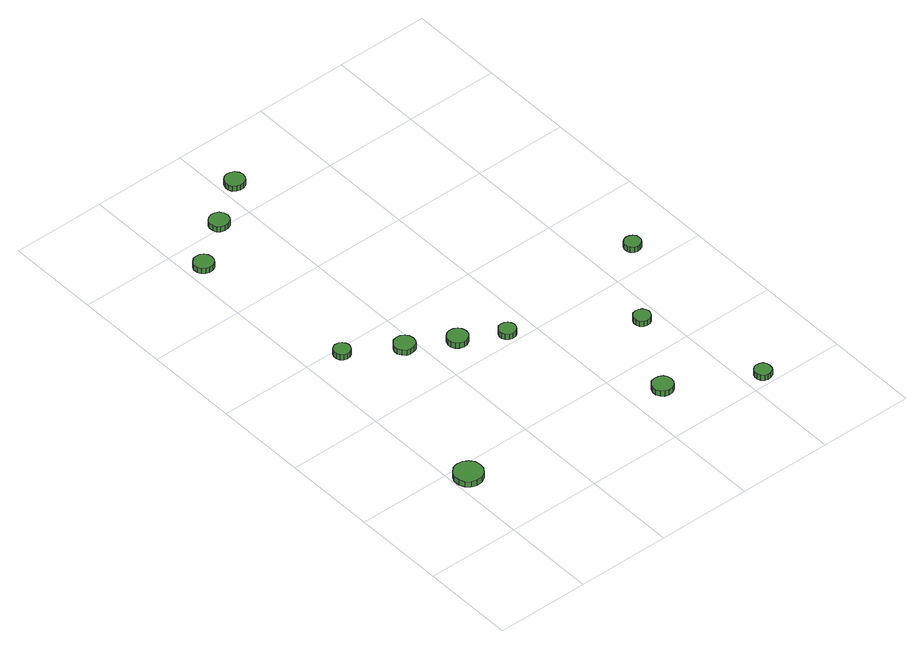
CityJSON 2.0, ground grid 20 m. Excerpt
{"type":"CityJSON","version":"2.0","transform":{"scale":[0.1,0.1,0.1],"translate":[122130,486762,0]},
"CityObjects":{
"tree1":{"type":"SolitaryVegetationObject","attributes":{"function":"something"},"geometry":[{"type":"MultiSurface","lod":"1","boundaries":[[[0,1,2,3,4,5,6,7,8,9,10,11,12,13,14]],[[15,16,17,18,19,20,21,22,23,24,25,26,27,28,29]],[[0,29,28,1]],[[1,28,27,2]],[[2,27,26,3]],[[3,26,25,4]],[[4,25,24,5]],[[5,24,23,6]],[[6,23,22,7]],[[7,22,21,8]],[[8,21,20,9]],[[9,20,19,10]],[[10,19,18,11]],[[11,18,17,12]],[[12,17,16,13]],[[13,16,15,14]],[[14,15,29,0]]]}]},
"tree2":{"type":"SolitaryVegetationObject","attributes":{"function":"something"},"geometry":[{"type":"MultiSurface","lod":"1","boundaries":[[[30,31,32,33,34,35,36,37,38,39,40,41,42,43,44]],[[45,46,47,48,49,50,51,52,53,54,55,56,57,58,59]],[[30,59,58,31]],[[31,58,57,32]],[[32,57,56,33]],[[33,56,55,34]],[[34,55,54,35]],[[35,54,53,36]],[[36,53,52,37]],[[37,52,51,38]],[[38,51,50,39]],[[39,50,49,40]],[[40,49,48,41]],[[41,48,47,42]],[[42,47,46,43]],[[43,46,45,44]],[[44,45,59,30]]]}]},
"tree3":{"type":"SolitaryVegetationObject","attributes":{"function":"something"},"geometry":[{"type":"MultiSurface","lod":"1","boundaries":[[[60,61,62,63,64,65,66,67,68,69,70,71,72,73,74]],[[75,76,77,78,79,80,81,82,83,84,85,86,87,88,89]],[[60,89,88,61]],[[61,88,87,62]],[[62,87,86,63]],[[63,86,85,64]],[[64,85,84,65]],[[65,84,83,66]],[[66,83,82,67]],[[67,82,81,68]],[[68,81,80,69]],[[69,80,79,70]],[[70,79,78,71]],[[71,78,77,72]],[[72,77,76,73]],[[73,76,75,74]],[[74,75,89,60]]]}]},
"tree4":{"type":"SolitaryVegetationObject","attributes":{"function":"something"},"geometry":[{"type":"MultiSurface","lod":"1","boundaries":[[[90,91,92,93,94,95,96,97,98,99,100,101,102,103,104]],[[105,106,107,108,109,110,111,112,113,114,115,116,117,118,119]],[[90,119,118,91]],[[91,118,117,92]],[[92,117,116,93]],[[93,116,115,94]],[[94,115,114,95]],[[95,114,113,96]],[[96,113,112,97]],[[97,112,111,98]],[[98,111,110,99]],[[99,110,109,100]],[[100,109,108,101]],[[101,108,107,102]],[[102,107,106,103]],[[103,106,105,104]],[[104,105,119,90]]]}]},
"tree5":{"type":"SolitaryVegetationObject","attributes":{"function":"something"},"geometry":[{"type":"MultiSurface","lod":"1","boundaries":[[[120,121,122,123,124,125,126,127,128,129,130,131,132,133,134]],[[135,136,137,138,139,140,141,142,143,144,145,146,147,148,149]],[[120,149,148,121]],[[121,148,147,122]],[[122,147,146,123]],[[123,146,145,124]],[[124,145,144,125]],[[125,144,143,126]],[[126,143,142,127]],[[127,142,141,128]],[[128,141,140,129]],[[129,140,139,130]],[[130,139,138,131]],[[131,138,137,132]],[[132,137,136,133]],[[133,136,135,134]],[[134,135,149,120]]]}]},
"tree6":{"type":"SolitaryVegetationObject","attributes":{"function":"something"},"geometry":[{"type":"MultiSurface","lod":"1","boundaries":[[[150,151,152,153,154,155,156,157,158,159,160,161,162,163,164]],[[165,166,167,168,169,170,171,172,173,174,175,176,177,178,179]],[[150,179,178,151]],[[151,178,177,152]],[[152,177,176,153]],[[153,176,175,154]],[[154,175,174,155]],[[155,174,173,156]],[[156,173,172,157]],[[157,172,171,158]],[[158,171,170,159]],[[159,170,169,160]],[[160,169,168,161]],[[161,168,167,162]],[[162,167,166,163]],[[163,166,165,164]],[[164,165,179,150]]]}]},
"tree7":{"type":"SolitaryVegetationObject","attributes":{"function":"something"},"geometry":[{"type":"MultiSurface","lod":"1","boundaries":[[[180,181,182,183,184,185,186,187,188,189,190,191,192,193,194]],[[195,196,197,198,199,200,201,202,203,204,205,206,207,208,209]],[[180,209,208,181]],[[181,208,207,182]],[[182,207,206,183]],[[183,206,205,184]],[[184,205,204,185]],[[185,204,203,186]],[[186,203,202,187]],[[187,202,201,188]],[[188,201,200,189]],[[189,200,199,190]],[[190,199,198,191]],[[191,198,197,192]],[[192,197,196,193]],[[193,196,195,194]],[[194,195,209,180]]]}]},
"tree8":{"type":"SolitaryVegetationObject","attributes":{"function":"something"},"geometry":[{"type":"MultiSurface","lod":"1","boundaries":[[[210,211,212,213,214,215,216,217,218,219,220,221,222,223,224]],[[225,226,227,228,229,230,231,232,233,234,235,236,237,238,239]],[[210,239,238,211]],[[211,238,237,212]],[[212,237,236,213]],[[213,236,235,214]],[[214,235,234,215]],[[215,234,233,216]],[[216,233,232,217]],[[217,232,231,218]],[[218,231,230,219]],[[219,230,229,220]],[[220,229,228,221]],[[221,228,227,222]],[[222,227,226,223]],[[223,226,225,224]],[[224,225,239,210]]]}]},
"tree9":{"type":"SolitaryVegetationObject","attributes":{"function":"something"},"geometry":[{"type":"MultiSurface","lod":"1","boundaries":[[[240,241,242,243,244,245,246,247,248,249,250,251,252,253,254]],[[255,256,257,258,259,260,261,262,263,264,265,266,267,268,269]],[[240,269,268,241]],[[241,268,267,242]],[[242,267,266,243]],[[243,266,265,244]],[[244,265,264,245]],[[245,264,263,246]],[[246,263,262,247]],[[247,262,261,248]],[[248,261,260,249]],[[249,260,259,250]],[[250,259,258,251]],[[251,258,257,252]],[[252,257,256,253]],[[253,256,255,254]],[[254,255,269,240]]]}]},
"tree10":{"type":"SolitaryVegetationObject","attributes":{"function":"something"},"geometry":[{"type":"MultiSurface","lod":"1","boundaries":[[[270,271,272,273,274,275,276,277,278,279,280,281,282,283,284]],[[285,286,287,288,289,290,291,292,293,294,295,296,297,298,299]],[[270,299,298,271]],[[271,298,297,272]],[[272,297,296,273]],[[273,296,295,274]],[[274,295,294,275]],[[275,294,293,276]],[[276,293,292,277]],[[277,292,291,278]],[[278,291,290,279]],[[279,290,289,280]],[[280,289,288,281]],[[281,288,287,282]],[[282,287,286,283]],[[283,286,285,284]],[[284,285,299,270]]]}]},
"tree11":{"type":"SolitaryVegetationObject","attributes":{"function":"something"},"geometry":[{"type":"MultiSurface","lod":"1","boundaries":[[[300,301,302,303,304,305,306,307,308,309,310,311,312,313,314]],[[315,316,317,318,319,320,321,322,323,324,325,326,327,328,329]],[[300,329,328,301]],[[301,328,327,302]],[[302,327,326,303]],[[303,326,325,304]],[[304,325,324,305]],[[305,324,323,306]],[[306,323,322,307]],[[307,322,321,308]],[[308,321,320,309]],[[309,320,319,310]],[[310,319,318,311]],[[311,318,317,312]],[[312,317,316,313]],[[313,316,315,314]],[[314,315,329,300]]]}]},
"tree12":{"type":"SolitaryVegetationObject","attributes":{"function":"something"},"geometry":[{"type":"MultiSurface","lod":"1","boundaries":[[[330,331,332,333,334,335,336,337,338,339,340,341,342,343,344]],[[345,346,347,348,349,350,351,352,353,354,355,356,357,358,359]],[[330,359,358,331]],[[331,358,357,332]],[[332,357,356,333]],[[333,356,355,334]],[[334,355,354,335]],[[335,354,353,336]],[[336,353,352,337]],[[337,352,351,338]],[[338,351,350,339]],[[339,350,349,340]],[[340,349,348,341]],[[341,348,347,342]],[[342,347,346,343]],[[343,346,345,344]],[[344,345,359,330]]]}]}
},
"vertices":[
[62,169,23],[60,181,23],[52,191,23],[42,197,23],[29,199,23],[17,195,23],[8,186,23],[3,175,23],[3,163,23],[8,151,23],[17,143,23],[29,139,23],[42,140,23],[52,146,23],[60,157,23],[60,157,10],[52,146,10],[42,140,10],[29,139,10],[17,143,10],[8,151,10],[3,163,10],[3,175,10],[8,186,10],[17,195,10],[29,199,10],[42,197,10],[52,191,10],[60,181,10],[62,169,10],
[89,580,28],[87,587,28],[83,593,28],[77,597,28],[69,598,28],[62,595,28],[57,591,28],[54,584,28],[54,577,28],[57,570,28],[62,565,28],[69,563,28],[77,563,28],[83,567,28],[87,573,28],[87,573,15],[83,567,15],[77,563,15],[69,563,15],[62,565,15],[57,570,15],[54,577,15],[54,584,15],[57,591,15],[62,595,15],[69,598,15],[77,597,15],[83,593,15],[87,587,15],[89,580,15],
[56,939,24],[54,947,24],[49,954,24],[42,958,24],[33,959,24],[25,957,24],[19,951,24],[15,943,24],[15,934,24],[19,927,24],[25,921,24],[33,918,24],[42,919,24],[49,923,24],[54,930,24],[54,930,11],[49,923,11],[42,919,11],[33,918,11],[25,921,11],[19,927,11],[15,934,11],[15,943,11],[19,951,11],[25,957,11],[33,959,11],[42,958,11],[49,954,11],[54,947,11],[56,939,11],
[194,517,27],[192,526,27],[187,533,27],[179,538,27],[170,539,27],[161,536,27],[155,530,27],[151,522,27],[151,513,27],[155,505,27],[161,498,27],[170,496,27],[179,497,27],[187,501,27],[192,508,27],[192,508,14],[187,501,14],[179,497,14],[170,496,14],[161,498,14],[155,505,14],[151,513,14],[151,522,14],[155,530,14],[161,536,14],[170,539,14],[179,538,14],[187,533,14],[192,526,14],[194,517,14],
[284,469,25],[282,478,25],[277,485,25],[269,489,25],[260,490,25],[252,488,25],[245,481,25],[241,473,25],[241,464,25],[245,456,25],[252,450,25],[260,447,25],[269,448,25],[277,453,25],[282,460,25],[282,460,12],[277,453,12],[269,448,12],[260,447,12],[252,450,12],[245,456,12],[241,464,12],[241,473,12],[245,481,12],[252,488,12],[260,490,12],[269,489,12],[277,485,12],[282,478,12],[284,469,12],
[155,1009,23],[153,1018,23],[148,1025,23],[140,1029,23],[132,1030,23],[123,1027,23],[117,1021,23],[114,1014,23],[114,1005,23],[117,997,23],[123,991,23],[132,989,23],[140,990,23],[148,994,23],[153,1001,23],[153,1001,10],[148,994,10],[140,990,10],[132,989,10],[123,991,10],[117,997,10],[114,1005,10],[114,1014,10],[117,1021,10],[123,1027,10],[132,1030,10],[140,1029,10],[148,1025,10],[153,1018,10],[155,1009,10],
[365,424,25],[363,431,25],[359,437,25],[353,440,25],[345,441,25],[338,439,25],[333,434,25],[330,427,25],[330,420,25],[333,413,25],[338,408,25],[345,406,25],[353,407,25],[359,411,25],[363,417,25],[363,417,12],[359,411,12],[353,407,12],[345,406,12],[338,408,12],[333,413,12],[330,420,12],[330,427,12],[333,434,12],[338,439,12],[345,441,12],[353,440,12],[359,437,12],[363,431,12],[365,424,12],
[491,117,24],[489,126,24],[484,133,24],[476,137,24],[467,138,24],[458,136,24],[452,130,24],[448,121,24],[448,112,24],[452,104,24],[458,98,24],[467,95,24],[476,96,24],[484,101,24],[489,108,24],[489,108,11],[484,101,11],[476,96,11],[467,95,11],[458,98,11],[452,104,11],[448,112,11],[448,121,11],[452,130,11],[458,136,11],[467,138,11],[476,137,11],[484,133,11],[489,126,11],[491,117,11],
[252,1078,22],[250,1086,22],[245,1093,22],[237,1097,22],[229,1098,22],[221,1096,22],[214,1090,22],[211,1082,22],[211,1073,22],[214,1065,22],[221,1060,22],[229,1057,22],[237,1058,22],[245,1062,22],[250,1069,22],[250,1069,9],[245,1062,9],[237,1058,9],[229,1057,9],[221,1060,9],[214,1065,9],[211,1073,9],[211,1082,9],[214,1090,9],[221,1096,9],[229,1098,9],[237,1097,9],[245,1093,9],[250,1086,9],[252,1078,9],
[656,25,24],[655,32,24],[651,38,24],[644,41,24],[637,42,24],[630,40,24],[625,35,24],[622,28,24],[622,21,24],[625,14,24],[630,9,24],[637,7,24],[644,8,24],[651,11,24],[655,17,24],[655,17,11],[651,11,11],[644,8,11],[637,7,11],[630,9,11],[625,14,11],[622,21,11],[622,28,11],[625,35,11],[630,40,11],[637,42,11],[644,41,11],[651,38,11],[655,32,11],[656,25,11],
[582,288,24],[580,295,24],[576,301,24],[570,304,24],[562,305,24],[555,303,24],[550,298,24],[547,291,24],[547,284,24],[550,277,24],[555,272,24],[562,270,24],[570,271,24],[576,275,24],[580,280,24],[580,280,11],[576,275,11],[570,271,11],[562,270,11],[555,272,11],[550,277,11],[547,284,11],[547,291,11],[550,298,11],[555,303,11],[562,305,11],[570,304,11],[576,301,11],[580,295,11],[582,288,11],
[703,457,23],[702,464,23],[697,470,23],[691,473,23],[684,474,23],[677,472,23],[672,467,23],[669,461,23],[669,453,23],[672,447,23],[677,442,23],[684,440,23],[691,441,23],[697,444,23],[702,450,23],[702,450,10],[697,444,10],[691,441,10],[684,440,10],[677,442,10],[672,447,10],[669,453,10],[669,461,10],[672,467,10],[677,472,10],[684,474,10],[691,473,10],[697,470,10],[702,464,10],[703,457,10]
]}
